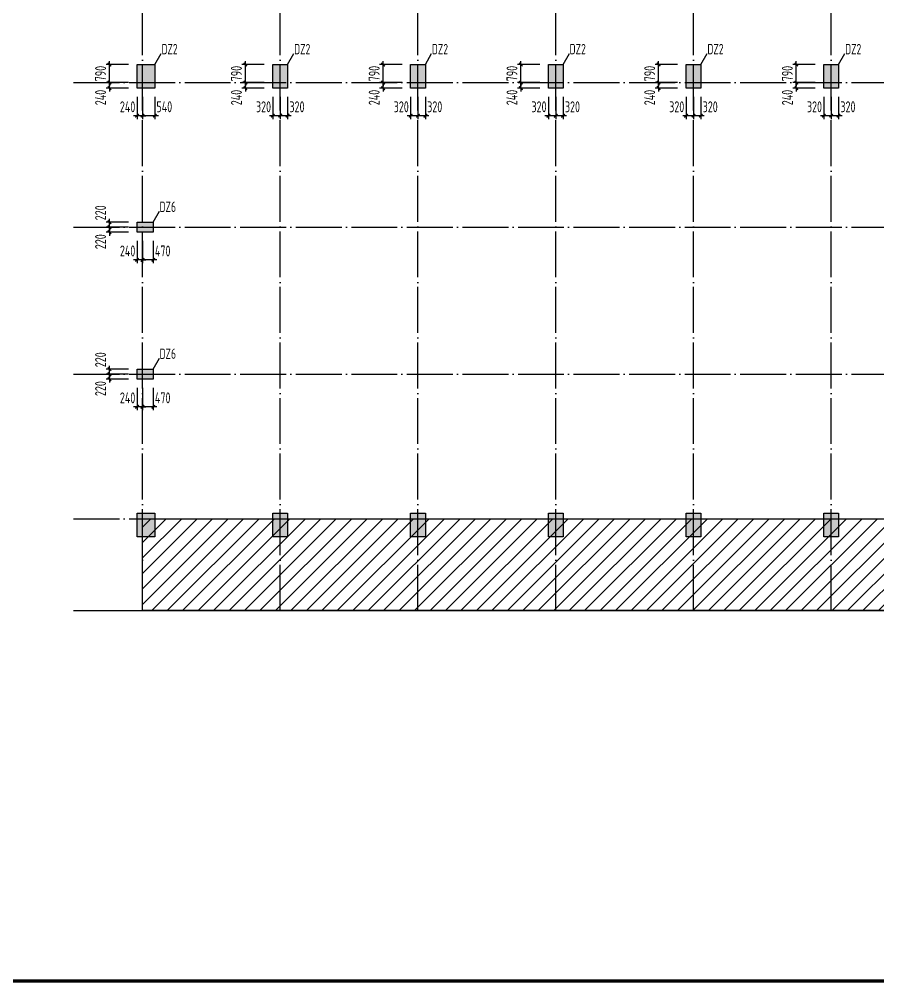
# Model space of a CAD drawing. Extents: x 2303022 to 2899168, y 17226141 to 18257813.
# Drawn here: x 2385939 to 2423333, y 17959585 to 18001556 of the extents above; entities that cross this region are included whole.
import ezdxf
from ezdxf.enums import TextEntityAlignment as Align

# ---------------------------------------------------------------- set-up
doc = ezdxf.new("R2010")
doc.units = 0
doc.header["$LTSCALE"] = 1000
doc.header["$MEASUREMENT"] = 0
doc.linetypes.add('DOTE', pattern=[2.42, 2, -0.2, 0.02, -0.2])
doc.layers.get('Defpoints').update_dxf_attribs({"color": 250})
for name, color, linetype in [('3T_WOOD', 21, 'Continuous'), ('COLU', 253, 'Continuous'), ('COLU_DIM', 3, 'Continuous'), ('COLU_HATCH', 251, 'Continuous'), ('DIM_SYMB', 165, 'Continuous'), ('DOTE', 1, 'DOTE'), ('LVTRY', 6, 'Continuous'), ('STAIR', 4, 'Continuous'), ('TK', 4, 'Continuous')]:
    doc.layers.add(name, color=color, linetype=linetype)
doc.styles.add('TSSD_Dimension', font='Tssdeng.shx', dxfattribs={"width": 0.7, "bigfont": 'hztxt.shx'})
doc.styles.add('TSSD_REIN', font='tssdeng.shx', dxfattribs={"width": 0.7, "bigfont": 'tssdchn.shx'})
doc.dimstyles.new('TSSD_150_150', dxfattribs={"dimtxt": 475, "dimasz": 150, "dimexe": 150, "dimexo": 375, "dimgap": 150, "dimtad": 1, "dimdec": 0, "dimzin": 0, "dimdsep": 46, "dimtxsty": 'TSSD_Dimension', "dimblk": 'ARCHTICK', "dimcen": 0, "dimdle": 150, "dimclrt": 7, "dimadec": 0, "dimazin": 0, "dimtfac": 1, "dimtdec": 0, "dimtix": 1, "dimtmove": 2, "dimatfit": 3, "dimfxl": 0, "dimtolj": 1, "dimtzin": 0, "dimarcsym": 0})

# ---------------------------------------------------------------- blocks, each defined once
blk = doc.blocks.new('GeYuanFrame_05228810', base_point=(20.09, 4.53))
at = {"layer": 'TK', "const_width": 1}
blk.add_lwpolyline([(45.09, 588.53), (1061.09, 588.53), (1061.09, 14.53), (45.09, 14.53)], close=True, dxfattribs=at)
blk = doc.blocks.new('_ArchTick')
at = {"color": 0, "linetype": 'ByBlock', "const_width": 0.4}
blk.add_lwpolyline([(-0.5, -0.5), (0.5, 0.5)], dxfattribs=at)
blk = doc.blocks.new('*D109')
at = {"layer": 'COLU_DIM', "color": 0, "lineweight": -2}
for p, q in [((2397307, 17998181), (2397307, 17997206)), ((2397627, 17998181), (2397627, 17997206)), ((2397777, 17997356), (2397157, 17997356))]:
    blk.add_line(p, q, dxfattribs=at)
at = {"layer": 'Defpoints', "color": 0}
for p in [(2397307, 17998556), (2397627, 17998556), (2397307, 17997356)]:
    blk.add_point(p, dxfattribs=at)
at = {"layer": 'COLU_DIM', "color": 0, "lineweight": -2, "xscale": 150, "yscale": 150, "zscale": 150, "rotation": 180}
blk.add_blockref('_ArchTick', (2397307, 17997356), dxfattribs=at)
at = {"layer": 'COLU_DIM', "color": 0, "lineweight": -2, "xscale": 150, "yscale": 150, "zscale": 150}
blk.add_blockref('_ArchTick', (2397627, 17997356), dxfattribs=at)
at = {"layer": 'COLU_DIM', "color": 7, "insert": (2398036, 17997744), "char_height": 475, "attachment_point": 5, "style": 'TSSD_Dimension'}
blk.add_mtext('\\A1;320', dxfattribs=at)
blk = doc.blocks.new('*D110')
at = {"layer": 'COLU_DIM', "color": 0, "lineweight": -2}
for p, q in [((2396987, 17998181), (2396987, 17997206)), ((2397307, 17998181), (2397307, 17997206)), ((2397457, 17997356), (2396837, 17997356))]:
    blk.add_line(p, q, dxfattribs=at)
at = {"layer": 'Defpoints', "color": 0}
for p in [(2396987, 17998556), (2397307, 17998556), (2396987, 17997356)]:
    blk.add_point(p, dxfattribs=at)
at = {"layer": 'COLU_DIM', "color": 0, "lineweight": -2, "xscale": 150, "yscale": 150, "zscale": 150, "rotation": 180}
blk.add_blockref('_ArchTick', (2396987, 17997356), dxfattribs=at)
at = {"layer": 'COLU_DIM', "color": 0, "lineweight": -2, "xscale": 150, "yscale": 150, "zscale": 150}
blk.add_blockref('_ArchTick', (2397307, 17997356), dxfattribs=at)
at = {"layer": 'COLU_DIM', "color": 7, "insert": (2396578, 17997744), "char_height": 475, "attachment_point": 5, "style": 'TSSD_Dimension'}
blk.add_mtext('\\A1;320', dxfattribs=at)
blk = doc.blocks.new('*D111')
at = {"layer": 'COLU_DIM', "color": 0, "lineweight": -2}
for p, q in [((2396612, 17998796), (2395637, 17998796)), ((2395787, 17998796), (2395787, 17998946)), ((2395787, 17998556), (2395787, 17998796)), ((2396612, 17998556), (2395637, 17998556)), ((2395787, 17998556), (2395787, 17998406))]:
    blk.add_line(p, q, dxfattribs=at)
at = {"layer": 'Defpoints', "color": 0}
for p in [(2395787, 17998796), (2396987, 17998796), (2396987, 17998556)]:
    blk.add_point(p, dxfattribs=at)
at = {"layer": 'COLU_DIM', "color": 0, "lineweight": -2, "xscale": 150, "yscale": 150, "zscale": 150}
for p, rotation in [((2395787, 17998796), 270), ((2395787, 17998556), 90)]:
    blk.add_blockref('_ArchTick', p, dxfattribs=dict(at, rotation=rotation))
at = {"layer": 'COLU_DIM', "color": 7, "insert": (2395399, 17998147), "char_height": 475, "attachment_point": 5, "rotation": 90, "style": 'TSSD_Dimension'}
blk.add_mtext('\\A1;240', dxfattribs=at)
blk = doc.blocks.new('*D112')
at = {"layer": 'COLU_DIM', "color": 0, "lineweight": -2}
for p, q in [((2396612, 17999586), (2395637, 17999586)), ((2395787, 17999586), (2395787, 17999736)), ((2395787, 17998796), (2395787, 17999586)), ((2396612, 17998796), (2395637, 17998796)), ((2395787, 17998796), (2395787, 17998646))]:
    blk.add_line(p, q, dxfattribs=at)
at = {"layer": 'Defpoints', "color": 0}
for p in [(2395787, 17999586), (2396987, 17999586), (2396987, 17998796)]:
    blk.add_point(p, dxfattribs=at)
at = {"layer": 'COLU_DIM', "color": 0, "lineweight": -2, "xscale": 150, "yscale": 150, "zscale": 150}
for p, rotation in [((2395787, 17999586), 270), ((2395787, 17998796), 90)]:
    blk.add_blockref('_ArchTick', p, dxfattribs=dict(at, rotation=rotation))
at = {"layer": 'COLU_DIM', "color": 7, "insert": (2395399, 17999191), "char_height": 475, "attachment_point": 5, "rotation": 90, "style": 'TSSD_Dimension'}
blk.add_mtext('\\A1;790', dxfattribs=at)
blk = doc.blocks.new('*D113')
at = {"layer": 'COLU_DIM', "color": 0, "lineweight": -2}
for p, q in [((2391307, 17998181), (2391307, 17997206)), ((2391847, 17998181), (2391847, 17997206)), ((2391997, 17997356), (2391157, 17997356))]:
    blk.add_line(p, q, dxfattribs=at)
at = {"layer": 'Defpoints', "color": 0}
for p in [(2391307, 17998556), (2391847, 17998556), (2391307, 17997356)]:
    blk.add_point(p, dxfattribs=at)
at = {"layer": 'COLU_DIM', "color": 0, "lineweight": -2, "xscale": 150, "yscale": 150, "zscale": 150, "rotation": 180}
blk.add_blockref('_ArchTick', (2391307, 17997356), dxfattribs=at)
at = {"layer": 'COLU_DIM', "color": 0, "lineweight": -2, "xscale": 150, "yscale": 150, "zscale": 150}
blk.add_blockref('_ArchTick', (2391847, 17997356), dxfattribs=at)
at = {"layer": 'COLU_DIM', "color": 7, "insert": (2392256, 17997744), "char_height": 475, "attachment_point": 5, "style": 'TSSD_Dimension'}
blk.add_mtext('\\A1;540', dxfattribs=at)
blk = doc.blocks.new('*D114')
at = {"layer": 'COLU_DIM', "color": 0, "lineweight": -2}
for p, q in [((2391067, 17998181), (2391067, 17997206)), ((2391307, 17998181), (2391307, 17997206)), ((2391067, 17997356), (2390917, 17997356)), ((2391307, 17997356), (2391067, 17997356)), ((2391307, 17997356), (2391457, 17997356))]:
    blk.add_line(p, q, dxfattribs=at)
at = {"layer": 'Defpoints', "color": 0}
for p in [(2391067, 17998556), (2391307, 17998556), (2391067, 17997356)]:
    blk.add_point(p, dxfattribs=at)
at = {"layer": 'COLU_DIM', "color": 0, "lineweight": -2, "xscale": 150, "yscale": 150, "zscale": 150}
blk.add_blockref('_ArchTick', (2391067, 17997356), dxfattribs=at)
at = {"layer": 'COLU_DIM', "color": 0, "lineweight": -2, "xscale": 150, "yscale": 150, "zscale": 150, "rotation": 180}
blk.add_blockref('_ArchTick', (2391307, 17997356), dxfattribs=at)
at = {"layer": 'COLU_DIM', "color": 7, "insert": (2390658, 17997744), "char_height": 475, "attachment_point": 5, "style": 'TSSD_Dimension'}
blk.add_mtext('\\A1;240', dxfattribs=at)
blk = doc.blocks.new('*D115')
at = {"layer": 'COLU_DIM', "color": 0, "lineweight": -2}
for p, q in [((2390692, 17998796), (2389717, 17998796)), ((2389867, 17998796), (2389867, 17998946)), ((2389867, 17998556), (2389867, 17998796)), ((2390692, 17998556), (2389717, 17998556)), ((2389867, 17998556), (2389867, 17998406))]:
    blk.add_line(p, q, dxfattribs=at)
at = {"layer": 'Defpoints', "color": 0}
for p in [(2389867, 17998796), (2391067, 17998796), (2391067, 17998556)]:
    blk.add_point(p, dxfattribs=at)
at = {"layer": 'COLU_DIM', "color": 0, "lineweight": -2, "xscale": 150, "yscale": 150, "zscale": 150}
for p, rotation in [((2389867, 17998796), 270), ((2389867, 17998556), 90)]:
    blk.add_blockref('_ArchTick', p, dxfattribs=dict(at, rotation=rotation))
at = {"layer": 'COLU_DIM', "color": 7, "insert": (2389479, 17998147), "char_height": 475, "attachment_point": 5, "rotation": 90, "style": 'TSSD_Dimension'}
blk.add_mtext('\\A1;240', dxfattribs=at)
blk = doc.blocks.new('*D116')
at = {"layer": 'COLU_DIM', "color": 0, "lineweight": -2}
for p, q in [((2390692, 17999586), (2389717, 17999586)), ((2389867, 17999586), (2389867, 17999736)), ((2389867, 17998796), (2389867, 17999586)), ((2390692, 17998796), (2389717, 17998796)), ((2389867, 17998796), (2389867, 17998646))]:
    blk.add_line(p, q, dxfattribs=at)
at = {"layer": 'Defpoints', "color": 0}
for p in [(2389867, 17999586), (2391067, 17999586), (2391067, 17998796)]:
    blk.add_point(p, dxfattribs=at)
at = {"layer": 'COLU_DIM', "color": 0, "lineweight": -2, "xscale": 150, "yscale": 150, "zscale": 150}
for p, rotation in [((2389867, 17999586), 270), ((2389867, 17998796), 90)]:
    blk.add_blockref('_ArchTick', p, dxfattribs=dict(at, rotation=rotation))
at = {"layer": 'COLU_DIM', "color": 7, "insert": (2389479, 17999191), "char_height": 475, "attachment_point": 5, "rotation": 90, "style": 'TSSD_Dimension'}
blk.add_mtext('\\A1;790', dxfattribs=at)
blk = doc.blocks.new('*D121')
at = {"layer": 'COLU_DIM', "color": 0, "lineweight": -2}
for p, q in [((2403307, 17998181), (2403307, 17997206)), ((2403627, 17998181), (2403627, 17997206)), ((2403777, 17997356), (2403157, 17997356))]:
    blk.add_line(p, q, dxfattribs=at)
at = {"layer": 'Defpoints', "color": 0}
for p in [(2403307, 17998556), (2403627, 17998556), (2403307, 17997356)]:
    blk.add_point(p, dxfattribs=at)
at = {"layer": 'COLU_DIM', "color": 0, "lineweight": -2, "xscale": 150, "yscale": 150, "zscale": 150, "rotation": 180}
blk.add_blockref('_ArchTick', (2403307, 17997356), dxfattribs=at)
at = {"layer": 'COLU_DIM', "color": 0, "lineweight": -2, "xscale": 150, "yscale": 150, "zscale": 150}
blk.add_blockref('_ArchTick', (2403627, 17997356), dxfattribs=at)
at = {"layer": 'COLU_DIM', "color": 7, "insert": (2404036, 17997744), "char_height": 475, "attachment_point": 5, "style": 'TSSD_Dimension'}
blk.add_mtext('\\A1;320', dxfattribs=at)
blk = doc.blocks.new('*D122')
at = {"layer": 'COLU_DIM', "color": 0, "lineweight": -2}
for p, q in [((2402987, 17998181), (2402987, 17997206)), ((2403307, 17998181), (2403307, 17997206)), ((2403457, 17997356), (2402837, 17997356))]:
    blk.add_line(p, q, dxfattribs=at)
at = {"layer": 'Defpoints', "color": 0}
for p in [(2402987, 17998556), (2403307, 17998556), (2402987, 17997356)]:
    blk.add_point(p, dxfattribs=at)
at = {"layer": 'COLU_DIM', "color": 0, "lineweight": -2, "xscale": 150, "yscale": 150, "zscale": 150, "rotation": 180}
blk.add_blockref('_ArchTick', (2402987, 17997356), dxfattribs=at)
at = {"layer": 'COLU_DIM', "color": 0, "lineweight": -2, "xscale": 150, "yscale": 150, "zscale": 150}
blk.add_blockref('_ArchTick', (2403307, 17997356), dxfattribs=at)
at = {"layer": 'COLU_DIM', "color": 7, "insert": (2402578, 17997744), "char_height": 475, "attachment_point": 5, "style": 'TSSD_Dimension'}
blk.add_mtext('\\A1;320', dxfattribs=at)
blk = doc.blocks.new('*D123')
at = {"layer": 'COLU_DIM', "color": 0, "lineweight": -2}
for p, q in [((2402612, 17998796), (2401637, 17998796)), ((2401787, 17998796), (2401787, 17998946)), ((2401787, 17998556), (2401787, 17998796)), ((2402612, 17998556), (2401637, 17998556)), ((2401787, 17998556), (2401787, 17998406))]:
    blk.add_line(p, q, dxfattribs=at)
at = {"layer": 'Defpoints', "color": 0}
for p in [(2401787, 17998796), (2402987, 17998796), (2402987, 17998556)]:
    blk.add_point(p, dxfattribs=at)
at = {"layer": 'COLU_DIM', "color": 0, "lineweight": -2, "xscale": 150, "yscale": 150, "zscale": 150}
for p, rotation in [((2401787, 17998796), 270), ((2401787, 17998556), 90)]:
    blk.add_blockref('_ArchTick', p, dxfattribs=dict(at, rotation=rotation))
at = {"layer": 'COLU_DIM', "color": 7, "insert": (2401399, 17998147), "char_height": 475, "attachment_point": 5, "rotation": 90, "style": 'TSSD_Dimension'}
blk.add_mtext('\\A1;240', dxfattribs=at)
blk = doc.blocks.new('*D124')
at = {"layer": 'COLU_DIM', "color": 0, "lineweight": -2}
for p, q in [((2402612, 17999586), (2401637, 17999586)), ((2401787, 17999586), (2401787, 17999736)), ((2401787, 17998796), (2401787, 17999586)), ((2402612, 17998796), (2401637, 17998796)), ((2401787, 17998796), (2401787, 17998646))]:
    blk.add_line(p, q, dxfattribs=at)
at = {"layer": 'Defpoints', "color": 0}
for p in [(2401787, 17999586), (2402987, 17999586), (2402987, 17998796)]:
    blk.add_point(p, dxfattribs=at)
at = {"layer": 'COLU_DIM', "color": 0, "lineweight": -2, "xscale": 150, "yscale": 150, "zscale": 150}
for p, rotation in [((2401787, 17999586), 270), ((2401787, 17998796), 90)]:
    blk.add_blockref('_ArchTick', p, dxfattribs=dict(at, rotation=rotation))
at = {"layer": 'COLU_DIM', "color": 7, "insert": (2401399, 17999191), "char_height": 475, "attachment_point": 5, "rotation": 90, "style": 'TSSD_Dimension'}
blk.add_mtext('\\A1;790', dxfattribs=at)
blk = doc.blocks.new('*D125')
at = {"layer": 'COLU_DIM', "color": 0, "lineweight": -2}
for p, q in [((2409307, 17998181), (2409307, 17997206)), ((2409627, 17998181), (2409627, 17997206)), ((2409777, 17997356), (2409157, 17997356))]:
    blk.add_line(p, q, dxfattribs=at)
at = {"layer": 'Defpoints', "color": 0}
for p in [(2409307, 17998556), (2409627, 17998556), (2409307, 17997356)]:
    blk.add_point(p, dxfattribs=at)
at = {"layer": 'COLU_DIM', "color": 0, "lineweight": -2, "xscale": 150, "yscale": 150, "zscale": 150, "rotation": 180}
blk.add_blockref('_ArchTick', (2409307, 17997356), dxfattribs=at)
at = {"layer": 'COLU_DIM', "color": 0, "lineweight": -2, "xscale": 150, "yscale": 150, "zscale": 150}
blk.add_blockref('_ArchTick', (2409627, 17997356), dxfattribs=at)
at = {"layer": 'COLU_DIM', "color": 7, "insert": (2410036, 17997744), "char_height": 475, "attachment_point": 5, "style": 'TSSD_Dimension'}
blk.add_mtext('\\A1;320', dxfattribs=at)
blk = doc.blocks.new('*D126')
at = {"layer": 'COLU_DIM', "color": 0, "lineweight": -2}
for p, q in [((2408987, 17998181), (2408987, 17997206)), ((2409307, 17998181), (2409307, 17997206)), ((2409457, 17997356), (2408837, 17997356))]:
    blk.add_line(p, q, dxfattribs=at)
at = {"layer": 'Defpoints', "color": 0}
for p in [(2408987, 17998556), (2409307, 17998556), (2408987, 17997356)]:
    blk.add_point(p, dxfattribs=at)
at = {"layer": 'COLU_DIM', "color": 0, "lineweight": -2, "xscale": 150, "yscale": 150, "zscale": 150, "rotation": 180}
blk.add_blockref('_ArchTick', (2408987, 17997356), dxfattribs=at)
at = {"layer": 'COLU_DIM', "color": 0, "lineweight": -2, "xscale": 150, "yscale": 150, "zscale": 150}
blk.add_blockref('_ArchTick', (2409307, 17997356), dxfattribs=at)
at = {"layer": 'COLU_DIM', "color": 7, "insert": (2408578, 17997744), "char_height": 475, "attachment_point": 5, "style": 'TSSD_Dimension'}
blk.add_mtext('\\A1;320', dxfattribs=at)
blk = doc.blocks.new('*D127')
at = {"layer": 'COLU_DIM', "color": 0, "lineweight": -2}
for p, q in [((2408612, 17998796), (2407637, 17998796)), ((2407787, 17998796), (2407787, 17998946)), ((2407787, 17998556), (2407787, 17998796)), ((2408612, 17998556), (2407637, 17998556)), ((2407787, 17998556), (2407787, 17998406))]:
    blk.add_line(p, q, dxfattribs=at)
at = {"layer": 'Defpoints', "color": 0}
for p in [(2407787, 17998796), (2408987, 17998796), (2408987, 17998556)]:
    blk.add_point(p, dxfattribs=at)
at = {"layer": 'COLU_DIM', "color": 0, "lineweight": -2, "xscale": 150, "yscale": 150, "zscale": 150}
for p, rotation in [((2407787, 17998796), 270), ((2407787, 17998556), 90)]:
    blk.add_blockref('_ArchTick', p, dxfattribs=dict(at, rotation=rotation))
at = {"layer": 'COLU_DIM', "color": 7, "insert": (2407399, 17998147), "char_height": 475, "attachment_point": 5, "rotation": 90, "style": 'TSSD_Dimension'}
blk.add_mtext('\\A1;240', dxfattribs=at)
blk = doc.blocks.new('*D128')
at = {"layer": 'COLU_DIM', "color": 0, "lineweight": -2}
for p, q in [((2408612, 17999586), (2407637, 17999586)), ((2407787, 17999586), (2407787, 17999736)), ((2407787, 17998796), (2407787, 17999586)), ((2408612, 17998796), (2407637, 17998796)), ((2407787, 17998796), (2407787, 17998646))]:
    blk.add_line(p, q, dxfattribs=at)
at = {"layer": 'Defpoints', "color": 0}
for p in [(2407787, 17999586), (2408987, 17999586), (2408987, 17998796)]:
    blk.add_point(p, dxfattribs=at)
at = {"layer": 'COLU_DIM', "color": 0, "lineweight": -2, "xscale": 150, "yscale": 150, "zscale": 150}
for p, rotation in [((2407787, 17999586), 270), ((2407787, 17998796), 90)]:
    blk.add_blockref('_ArchTick', p, dxfattribs=dict(at, rotation=rotation))
at = {"layer": 'COLU_DIM', "color": 7, "insert": (2407399, 17999191), "char_height": 475, "attachment_point": 5, "rotation": 90, "style": 'TSSD_Dimension'}
blk.add_mtext('\\A1;790', dxfattribs=at)
blk = doc.blocks.new('*D129')
at = {"layer": 'COLU_DIM', "color": 0, "lineweight": -2}
for p, q in [((2415307, 17998181), (2415307, 17997206)), ((2415627, 17998181), (2415627, 17997206)), ((2415777, 17997356), (2415157, 17997356))]:
    blk.add_line(p, q, dxfattribs=at)
at = {"layer": 'Defpoints', "color": 0}
for p in [(2415307, 17998556), (2415627, 17998556), (2415307, 17997356)]:
    blk.add_point(p, dxfattribs=at)
at = {"layer": 'COLU_DIM', "color": 0, "lineweight": -2, "xscale": 150, "yscale": 150, "zscale": 150, "rotation": 180}
blk.add_blockref('_ArchTick', (2415307, 17997356), dxfattribs=at)
at = {"layer": 'COLU_DIM', "color": 0, "lineweight": -2, "xscale": 150, "yscale": 150, "zscale": 150}
blk.add_blockref('_ArchTick', (2415627, 17997356), dxfattribs=at)
at = {"layer": 'COLU_DIM', "color": 7, "insert": (2416036, 17997744), "char_height": 475, "attachment_point": 5, "style": 'TSSD_Dimension'}
blk.add_mtext('\\A1;320', dxfattribs=at)
blk = doc.blocks.new('*D130')
at = {"layer": 'COLU_DIM', "color": 0, "lineweight": -2}
for p, q in [((2414987, 17998181), (2414987, 17997206)), ((2415307, 17998181), (2415307, 17997206)), ((2415457, 17997356), (2414837, 17997356))]:
    blk.add_line(p, q, dxfattribs=at)
at = {"layer": 'Defpoints', "color": 0}
for p in [(2414987, 17998556), (2415307, 17998556), (2414987, 17997356)]:
    blk.add_point(p, dxfattribs=at)
at = {"layer": 'COLU_DIM', "color": 0, "lineweight": -2, "xscale": 150, "yscale": 150, "zscale": 150, "rotation": 180}
blk.add_blockref('_ArchTick', (2414987, 17997356), dxfattribs=at)
at = {"layer": 'COLU_DIM', "color": 0, "lineweight": -2, "xscale": 150, "yscale": 150, "zscale": 150}
blk.add_blockref('_ArchTick', (2415307, 17997356), dxfattribs=at)
at = {"layer": 'COLU_DIM', "color": 7, "insert": (2414578, 17997744), "char_height": 475, "attachment_point": 5, "style": 'TSSD_Dimension'}
blk.add_mtext('\\A1;320', dxfattribs=at)
blk = doc.blocks.new('*D131')
at = {"layer": 'COLU_DIM', "color": 0, "lineweight": -2}
for p, q in [((2414612, 17998796), (2413637, 17998796)), ((2413787, 17998796), (2413787, 17998946)), ((2413787, 17998556), (2413787, 17998796)), ((2414612, 17998556), (2413637, 17998556)), ((2413787, 17998556), (2413787, 17998406))]:
    blk.add_line(p, q, dxfattribs=at)
at = {"layer": 'Defpoints', "color": 0}
for p in [(2413787, 17998796), (2414987, 17998796), (2414987, 17998556)]:
    blk.add_point(p, dxfattribs=at)
at = {"layer": 'COLU_DIM', "color": 0, "lineweight": -2, "xscale": 150, "yscale": 150, "zscale": 150}
for p, rotation in [((2413787, 17998796), 270), ((2413787, 17998556), 90)]:
    blk.add_blockref('_ArchTick', p, dxfattribs=dict(at, rotation=rotation))
at = {"layer": 'COLU_DIM', "color": 7, "insert": (2413399, 17998147), "char_height": 475, "attachment_point": 5, "rotation": 90, "style": 'TSSD_Dimension'}
blk.add_mtext('\\A1;240', dxfattribs=at)
blk = doc.blocks.new('*D132')
at = {"layer": 'COLU_DIM', "color": 0, "lineweight": -2}
for p, q in [((2414612, 17999586), (2413637, 17999586)), ((2413787, 17999586), (2413787, 17999736)), ((2413787, 17998796), (2413787, 17999586)), ((2414612, 17998796), (2413637, 17998796)), ((2413787, 17998796), (2413787, 17998646))]:
    blk.add_line(p, q, dxfattribs=at)
at = {"layer": 'Defpoints', "color": 0}
for p in [(2413787, 17999586), (2414987, 17999586), (2414987, 17998796)]:
    blk.add_point(p, dxfattribs=at)
at = {"layer": 'COLU_DIM', "color": 0, "lineweight": -2, "xscale": 150, "yscale": 150, "zscale": 150}
for p, rotation in [((2413787, 17999586), 270), ((2413787, 17998796), 90)]:
    blk.add_blockref('_ArchTick', p, dxfattribs=dict(at, rotation=rotation))
at = {"layer": 'COLU_DIM', "color": 7, "insert": (2413399, 17999191), "char_height": 475, "attachment_point": 5, "rotation": 90, "style": 'TSSD_Dimension'}
blk.add_mtext('\\A1;790', dxfattribs=at)
blk = doc.blocks.new('*D133')
at = {"layer": 'COLU_DIM', "color": 0, "lineweight": -2}
for p, q in [((2421307, 17998181), (2421307, 17997206)), ((2421627, 17998181), (2421627, 17997206)), ((2421777, 17997356), (2421157, 17997356))]:
    blk.add_line(p, q, dxfattribs=at)
at = {"layer": 'Defpoints', "color": 0}
for p in [(2421307, 17998556), (2421627, 17998556), (2421307, 17997356)]:
    blk.add_point(p, dxfattribs=at)
at = {"layer": 'COLU_DIM', "color": 0, "lineweight": -2, "xscale": 150, "yscale": 150, "zscale": 150, "rotation": 180}
blk.add_blockref('_ArchTick', (2421307, 17997356), dxfattribs=at)
at = {"layer": 'COLU_DIM', "color": 0, "lineweight": -2, "xscale": 150, "yscale": 150, "zscale": 150}
blk.add_blockref('_ArchTick', (2421627, 17997356), dxfattribs=at)
at = {"layer": 'COLU_DIM', "color": 7, "insert": (2422036, 17997744), "char_height": 475, "attachment_point": 5, "style": 'TSSD_Dimension'}
blk.add_mtext('\\A1;320', dxfattribs=at)
blk = doc.blocks.new('*D134')
at = {"layer": 'COLU_DIM', "color": 0, "lineweight": -2}
for p, q in [((2420987, 17998181), (2420987, 17997206)), ((2421307, 17998181), (2421307, 17997206)), ((2421457, 17997356), (2420837, 17997356))]:
    blk.add_line(p, q, dxfattribs=at)
at = {"layer": 'Defpoints', "color": 0}
for p in [(2420987, 17998556), (2421307, 17998556), (2420987, 17997356)]:
    blk.add_point(p, dxfattribs=at)
at = {"layer": 'COLU_DIM', "color": 0, "lineweight": -2, "xscale": 150, "yscale": 150, "zscale": 150, "rotation": 180}
blk.add_blockref('_ArchTick', (2420987, 17997356), dxfattribs=at)
at = {"layer": 'COLU_DIM', "color": 0, "lineweight": -2, "xscale": 150, "yscale": 150, "zscale": 150}
blk.add_blockref('_ArchTick', (2421307, 17997356), dxfattribs=at)
at = {"layer": 'COLU_DIM', "color": 7, "insert": (2420578, 17997744), "char_height": 475, "attachment_point": 5, "style": 'TSSD_Dimension'}
blk.add_mtext('\\A1;320', dxfattribs=at)
blk = doc.blocks.new('*D135')
at = {"layer": 'COLU_DIM', "color": 0, "lineweight": -2}
for p, q in [((2420612, 17998796), (2419637, 17998796)), ((2419787, 17998796), (2419787, 17998946)), ((2419787, 17998556), (2419787, 17998796)), ((2420612, 17998556), (2419637, 17998556)), ((2419787, 17998556), (2419787, 17998406))]:
    blk.add_line(p, q, dxfattribs=at)
at = {"layer": 'Defpoints', "color": 0}
for p in [(2419787, 17998796), (2420987, 17998796), (2420987, 17998556)]:
    blk.add_point(p, dxfattribs=at)
at = {"layer": 'COLU_DIM', "color": 0, "lineweight": -2, "xscale": 150, "yscale": 150, "zscale": 150}
for p, rotation in [((2419787, 17998796), 270), ((2419787, 17998556), 90)]:
    blk.add_blockref('_ArchTick', p, dxfattribs=dict(at, rotation=rotation))
at = {"layer": 'COLU_DIM', "color": 7, "insert": (2419399, 17998147), "char_height": 475, "attachment_point": 5, "rotation": 90, "style": 'TSSD_Dimension'}
blk.add_mtext('\\A1;240', dxfattribs=at)
blk = doc.blocks.new('*D136')
at = {"layer": 'COLU_DIM', "color": 0, "lineweight": -2}
for p, q in [((2420612, 17999586), (2419637, 17999586)), ((2419787, 17999586), (2419787, 17999736)), ((2419787, 17998796), (2419787, 17999586)), ((2420612, 17998796), (2419637, 17998796)), ((2419787, 17998796), (2419787, 17998646))]:
    blk.add_line(p, q, dxfattribs=at)
at = {"layer": 'Defpoints', "color": 0}
for p in [(2419787, 17999586), (2420987, 17999586), (2420987, 17998796)]:
    blk.add_point(p, dxfattribs=at)
at = {"layer": 'COLU_DIM', "color": 0, "lineweight": -2, "xscale": 150, "yscale": 150, "zscale": 150}
for p, rotation in [((2419787, 17999586), 270), ((2419787, 17998796), 90)]:
    blk.add_blockref('_ArchTick', p, dxfattribs=dict(at, rotation=rotation))
at = {"layer": 'COLU_DIM', "color": 7, "insert": (2419399, 17999191), "char_height": 475, "attachment_point": 5, "rotation": 90, "style": 'TSSD_Dimension'}
blk.add_mtext('\\A1;790', dxfattribs=at)
blk = doc.blocks.new('qw342q321321321')
at = {"layer": 'COLU_HATCH'}
for points in [[(2391067, 17998556), (2391067, 17999586), (2391847, 17999586), (2391847, 17998556)], [(2396987, 17998556), (2396987, 17999586), (2397627, 17999586), (2397627, 17998556)], [(2402987, 17998556), (2402987, 17999586), (2403627, 17999586), (2403627, 17998556)], [(2408987, 17998556), (2408987, 17999586), (2409627, 17999586), (2409627, 17998556)], [(2414987, 17998556), (2414987, 17999586), (2415627, 17999586), (2415627, 17998556)], [(2420987, 17998556), (2420987, 17999586), (2421627, 17999586), (2421627, 17998556)]]:
    blk.add_hatch(color=256, dxfattribs=at).paths.add_polyline_path(points)
at = {"layer": 'COLU'}
for points in [[(2391067, 17998556), (2391067, 17999586), (2391847, 17999586), (2391847, 17998556)], [(2396987, 17998556), (2396987, 17999586), (2397627, 17999586), (2397627, 17998556)], [(2402987, 17998556), (2402987, 17999586), (2403627, 17999586), (2403627, 17998556)], [(2408987, 17998556), (2408987, 17999586), (2409627, 17999586), (2409627, 17998556)], [(2414987, 17998556), (2414987, 17999586), (2415627, 17999586), (2415627, 17998556)], [(2420987, 17998556), (2420987, 17999586), (2421627, 17999586), (2421627, 17998556)]]:
    blk.add_lwpolyline(points, close=True, dxfattribs=at)
blk = doc.blocks.new('*D294')
at = {"layer": 'COLU_DIM', "color": 0, "lineweight": -2}
for p, q in [((2391307, 17991901), (2391307, 17990926)), ((2391777, 17991901), (2391777, 17990926)), ((2391927, 17991076), (2391157, 17991076))]:
    blk.add_line(p, q, dxfattribs=at)
at = {"layer": 'Defpoints', "color": 0}
for p in [(2391307, 17992276), (2391777, 17992276), (2391307, 17991076)]:
    blk.add_point(p, dxfattribs=at)
at = {"layer": 'COLU_DIM', "color": 0, "lineweight": -2, "xscale": 150, "yscale": 150, "zscale": 150, "rotation": 180}
blk.add_blockref('_ArchTick', (2391307, 17991076), dxfattribs=at)
at = {"layer": 'COLU_DIM', "color": 0, "lineweight": -2, "xscale": 150, "yscale": 150, "zscale": 150}
blk.add_blockref('_ArchTick', (2391777, 17991076), dxfattribs=at)
at = {"layer": 'COLU_DIM', "color": 7, "insert": (2392186, 17991464), "char_height": 475, "attachment_point": 5, "style": 'TSSD_Dimension'}
blk.add_mtext('\\A1;470', dxfattribs=at)
blk = doc.blocks.new('*D295')
at = {"layer": 'COLU_DIM', "color": 0, "lineweight": -2}
for p, q in [((2391067, 17991901), (2391067, 17990926)), ((2391307, 17991901), (2391307, 17990926)), ((2391067, 17991076), (2390917, 17991076)), ((2391307, 17991076), (2391067, 17991076)), ((2391307, 17991076), (2391457, 17991076))]:
    blk.add_line(p, q, dxfattribs=at)
at = {"layer": 'Defpoints', "color": 0}
for p in [(2391067, 17992276), (2391307, 17992276), (2391067, 17991076)]:
    blk.add_point(p, dxfattribs=at)
at = {"layer": 'COLU_DIM', "color": 0, "lineweight": -2, "xscale": 150, "yscale": 150, "zscale": 150}
blk.add_blockref('_ArchTick', (2391067, 17991076), dxfattribs=at)
at = {"layer": 'COLU_DIM', "color": 0, "lineweight": -2, "xscale": 150, "yscale": 150, "zscale": 150, "rotation": 180}
blk.add_blockref('_ArchTick', (2391307, 17991076), dxfattribs=at)
at = {"layer": 'COLU_DIM', "color": 7, "insert": (2390658, 17991464), "char_height": 475, "attachment_point": 5, "style": 'TSSD_Dimension'}
blk.add_mtext('\\A1;240', dxfattribs=at)
blk = doc.blocks.new('*D296')
at = {"layer": 'COLU_DIM', "color": 0, "lineweight": -2}
for p, q in [((2390692, 17992496), (2389717, 17992496)), ((2389867, 17992496), (2389867, 17992646)), ((2389867, 17992276), (2389867, 17992496)), ((2390692, 17992276), (2389717, 17992276)), ((2389867, 17992276), (2389867, 17992126))]:
    blk.add_line(p, q, dxfattribs=at)
at = {"layer": 'Defpoints', "color": 0}
for p in [(2389867, 17992496), (2391067, 17992496), (2391067, 17992276)]:
    blk.add_point(p, dxfattribs=at)
at = {"layer": 'COLU_DIM', "color": 0, "lineweight": -2, "xscale": 150, "yscale": 150, "zscale": 150}
for p, rotation in [((2389867, 17992496), 270), ((2389867, 17992276), 90)]:
    blk.add_blockref('_ArchTick', p, dxfattribs=dict(at, rotation=rotation))
at = {"layer": 'COLU_DIM', "color": 7, "insert": (2389479, 17991867), "char_height": 475, "attachment_point": 5, "rotation": 90, "style": 'TSSD_Dimension'}
blk.add_mtext('\\A1;220', dxfattribs=at)
blk = doc.blocks.new('*D297')
at = {"layer": 'COLU_DIM', "color": 0, "lineweight": -2}
for p, q in [((2389867, 17992716), (2389867, 17992866)), ((2390692, 17992716), (2389717, 17992716)), ((2390692, 17992496), (2389717, 17992496)), ((2389867, 17992496), (2389867, 17992716)), ((2389867, 17992496), (2389867, 17992346))]:
    blk.add_line(p, q, dxfattribs=at)
at = {"layer": 'Defpoints', "color": 0}
for p in [(2389867, 17992716), (2391067, 17992716), (2391067, 17992496)]:
    blk.add_point(p, dxfattribs=at)
at = {"layer": 'COLU_DIM', "color": 0, "lineweight": -2, "xscale": 150, "yscale": 150, "zscale": 150}
for p, rotation in [((2389867, 17992716), 270), ((2389867, 17992496), 90)]:
    blk.add_blockref('_ArchTick', p, dxfattribs=dict(at, rotation=rotation))
at = {"layer": 'COLU_DIM', "color": 7, "insert": (2389479, 17993125), "char_height": 475, "attachment_point": 5, "rotation": 90, "style": 'TSSD_Dimension'}
blk.add_mtext('\\A1;220', dxfattribs=at)
blk = doc.blocks.new('*D298')
at = {"layer": 'COLU_DIM', "color": 0, "lineweight": -2}
for p, q in [((2391307, 17985501), (2391307, 17984526)), ((2391777, 17985501), (2391777, 17984526)), ((2391927, 17984676), (2391157, 17984676))]:
    blk.add_line(p, q, dxfattribs=at)
at = {"layer": 'Defpoints', "color": 0}
for p in [(2391307, 17985876), (2391777, 17985876), (2391307, 17984676)]:
    blk.add_point(p, dxfattribs=at)
at = {"layer": 'COLU_DIM', "color": 0, "lineweight": -2, "xscale": 150, "yscale": 150, "zscale": 150, "rotation": 180}
blk.add_blockref('_ArchTick', (2391307, 17984676), dxfattribs=at)
at = {"layer": 'COLU_DIM', "color": 0, "lineweight": -2, "xscale": 150, "yscale": 150, "zscale": 150}
blk.add_blockref('_ArchTick', (2391777, 17984676), dxfattribs=at)
at = {"layer": 'COLU_DIM', "color": 7, "insert": (2392186, 17985064), "char_height": 475, "attachment_point": 5, "style": 'TSSD_Dimension'}
blk.add_mtext('\\A1;470', dxfattribs=at)
blk = doc.blocks.new('*D299')
at = {"layer": 'COLU_DIM', "color": 0, "lineweight": -2}
for p, q in [((2391067, 17985501), (2391067, 17984526)), ((2391307, 17985501), (2391307, 17984526)), ((2391067, 17984676), (2390917, 17984676)), ((2391307, 17984676), (2391067, 17984676)), ((2391307, 17984676), (2391457, 17984676))]:
    blk.add_line(p, q, dxfattribs=at)
at = {"layer": 'Defpoints', "color": 0}
for p in [(2391067, 17985876), (2391307, 17985876), (2391067, 17984676)]:
    blk.add_point(p, dxfattribs=at)
at = {"layer": 'COLU_DIM', "color": 0, "lineweight": -2, "xscale": 150, "yscale": 150, "zscale": 150}
blk.add_blockref('_ArchTick', (2391067, 17984676), dxfattribs=at)
at = {"layer": 'COLU_DIM', "color": 0, "lineweight": -2, "xscale": 150, "yscale": 150, "zscale": 150, "rotation": 180}
blk.add_blockref('_ArchTick', (2391307, 17984676), dxfattribs=at)
at = {"layer": 'COLU_DIM', "color": 7, "insert": (2390658, 17985064), "char_height": 475, "attachment_point": 5, "style": 'TSSD_Dimension'}
blk.add_mtext('\\A1;240', dxfattribs=at)
blk = doc.blocks.new('*D300')
at = {"layer": 'COLU_DIM', "color": 0, "lineweight": -2}
for p, q in [((2390692, 17986096), (2389717, 17986096)), ((2389867, 17986096), (2389867, 17986246)), ((2389867, 17985876), (2389867, 17986096)), ((2390692, 17985876), (2389717, 17985876)), ((2389867, 17985876), (2389867, 17985726))]:
    blk.add_line(p, q, dxfattribs=at)
at = {"layer": 'Defpoints', "color": 0}
for p in [(2389867, 17986096), (2391067, 17986096), (2391067, 17985876)]:
    blk.add_point(p, dxfattribs=at)
at = {"layer": 'COLU_DIM', "color": 0, "lineweight": -2, "xscale": 150, "yscale": 150, "zscale": 150}
for p, rotation in [((2389867, 17986096), 270), ((2389867, 17985876), 90)]:
    blk.add_blockref('_ArchTick', p, dxfattribs=dict(at, rotation=rotation))
at = {"layer": 'COLU_DIM', "color": 7, "insert": (2389479, 17985467), "char_height": 475, "attachment_point": 5, "rotation": 90, "style": 'TSSD_Dimension'}
blk.add_mtext('\\A1;220', dxfattribs=at)
blk = doc.blocks.new('*D301')
at = {"layer": 'COLU_DIM', "color": 0, "lineweight": -2}
for p, q in [((2390692, 17986316), (2389717, 17986316)), ((2390692, 17986096), (2389717, 17986096)), ((2389867, 17986316), (2389867, 17986466)), ((2389867, 17986096), (2389867, 17986316)), ((2389867, 17986096), (2389867, 17985946))]:
    blk.add_line(p, q, dxfattribs=at)
at = {"layer": 'Defpoints', "color": 0}
for p in [(2389867, 17986316), (2391067, 17986316), (2391067, 17986096)]:
    blk.add_point(p, dxfattribs=at)
at = {"layer": 'COLU_DIM', "color": 0, "lineweight": -2, "xscale": 150, "yscale": 150, "zscale": 150}
for p, rotation in [((2389867, 17986316), 270), ((2389867, 17986096), 90)]:
    blk.add_blockref('_ArchTick', p, dxfattribs=dict(at, rotation=rotation))
at = {"layer": 'COLU_DIM', "color": 7, "insert": (2389479, 17986725), "char_height": 475, "attachment_point": 5, "rotation": 90, "style": 'TSSD_Dimension'}
blk.add_mtext('\\A1;220', dxfattribs=at)

msp = doc.modelspace()

# ---------------------------------------------------------------- hatches: boundary and pattern name
h = msp.add_hatch()
h.set_pattern_fill('ANSI31', color=250, scale=300, style=0)
h.set_pattern_definition([(45, (310515.06, -907007.16), (-336.759605, 336.759605), [])])
h.paths.add_polyline_path([(2499307, 17979796.1), (2391307, 17979796.1), (2391307, 17975796.1), (2445193.5, 17975796.1), (2445269.9, 17976006.1), (2445344, 17975586.1), (2445418.5, 17975796.1), (2499307, 17975796.1)])
h.paths.add_polyline_path([(2444099.8, 17977374), (2444855.9, 17977374), (2444855.9, 17978621.5), (2444099.8, 17978621.5)], flags=24)
h.paths.add_polyline_path([(2442726.4, 17977350.3), (2444528, 17977350.3), (2444528, 17978671.8), (2442726.4, 17978671.8)], flags=24)
h.paths.add_polyline_path([(2441718, 17977374), (2443154.6, 17977374), (2443154.6, 17978621.5), (2441718, 17978621.5)], flags=24)
h.paths.add_polyline_path([(2440339.9, 17977334.2), (2442150.9, 17977334.2), (2442150.9, 17978684.2), (2440339.9, 17978684.2)], flags=24)
at = {"layer": 'COLU_HATCH'}
for points in [[(2391067, 17992276.1), (2391067, 17992716.1), (2391777, 17992716.1), (2391777, 17992276.1)], [(2391067, 17985876.1), (2391067, 17986316.1), (2391777, 17986316.1), (2391777, 17985876.1)]]:
    msp.add_hatch(color=256, dxfattribs=at).paths.add_polyline_path(points)

# ---------------------------------------------------------------- linework, layer by layer
at = {"layer": 'COLU'}
for points in [[(2391067, 17992276.1), (2391067, 17992716.1), (2391777, 17992716.1), (2391777, 17992276.1)], [(2391067, 17985876.1), (2391067, 17986316.1), (2391777, 17986316.1), (2391777, 17985876.1)]]:
    msp.add_lwpolyline(points, close=True, dxfattribs=at)
at = {"layer": 'DIM_SYMB', "color": 150}
msp.add_lwpolyline([(2391307, 17979790.1), (2499547, 17979790.1), (2499547, 17975796.1), (2391307, 17975796.1)], close=True, dxfattribs=at)
msp.add_lwpolyline([(2388307, 17975796.1), (2445193.5, 17975796.1), (2445269.9, 17976006.1), (2445344, 17975586.1), (2445418.5, 17975796.1), (2502307, 17975796.1)], dxfattribs=at)
at = {"layer": 'DOTE'}
for p, q in [((2391307, 17975796.1), (2391307, 18039796.1)), ((2397307, 17975796.1), (2397307, 18039796.1)), ((2403307, 17975796.1), (2403307, 18039796.1)), ((2409307, 17975796.1), (2409307, 18039796.1)), ((2415307, 17975796.1), (2415307, 18039796.1)), ((2421307, 17975796.1), (2421307, 18039796.1)), ((2388307, 17998796.1), (2502307, 17998796.1)), ((2388307, 17992496.1), (2502307, 17992496.1)), ((2388307, 17986096.1), (2502307, 17986096.1)), ((2388307, 17979796.1), (2502307, 17979796.1))]:
    msp.add_line(p, q, dxfattribs=at)
at = {"layer": 'STAIR'}
for p, q in [((2391847, 17999586.1), (2392120, 18000061.9)), ((2397627, 17999586.1), (2397900, 18000061.9)), ((2403627, 17999586.1), (2403900, 18000061.9)), ((2409627, 17999586.1), (2409900, 18000061.9)), ((2415627, 17999586.1), (2415900, 18000061.9)), ((2421627, 17999586.1), (2421900, 18000061.9)), ((2391777, 17992716.1), (2392050, 17993191.9)), ((2391777, 17986316.1), (2392050, 17986791.9))]:
    msp.add_line(p, q, dxfattribs=at)

# ---------------------------------------------------------------- block references
at = {"layer": '3T_WOOD', "xscale": 150, "yscale": 150, "zscale": 150}
msp.add_blockref('GeYuanFrame_05228810', (2372197.2, 17958159.9), dxfattribs=at)
at = {"layer": 'LVTRY'}
for p in [(0, 0), (0, -19550)]:
    msp.add_blockref('qw342q321321321', p, dxfattribs=at)

# ---------------------------------------------------------------- texts
at = {"layer": 'STAIR', "style": 'TSSD_REIN', "width": 0.7}
for s, p in [('DZ2', (2392835.7, 18000032.7)), ('DZ2', (2398615.7, 18000032.7)), ('DZ2', (2404615.7, 18000032.7)), ('DZ2', (2410615.7, 18000032.7)), ('DZ2', (2416615.7, 18000032.7)), ('DZ2', (2422615.7, 18000032.7)), ('DZ6', (2392765.7, 17993162.7)), ('DZ6', (2392765.7, 17986762.7))]:
    msp.add_text(s, height=450, dxfattribs=at).set_placement(p, align=Align.RIGHT)

# ---------------------------------------------------------------- dimensions: what is measured, and where the dimension line sits
at = {"layer": 'COLU_DIM'}
for base, p1, p2, picture, middle in [((2389867, 17999586.1), (2391067, 17998796.1), (2391067, 17999586.1), '*D116', (2389479.5, 17999191.1)), ((2395787, 17999586.1), (2396987, 17998796.1), (2396987, 17999586.1), '*D112', (2395399.5, 17999191.1)), ((2401787, 17999586.1), (2402987, 17998796.1), (2402987, 17999586.1), '*D124', (2401399.5, 17999191.1)), ((2407787, 17999586.1), (2408987, 17998796.1), (2408987, 17999586.1), '*D128', (2407399.5, 17999191.1)), ((2413787, 17999586.1), (2414987, 17998796.1), (2414987, 17999586.1), '*D132', (2413399.5, 17999191.1)), ((2419787, 17999586.1), (2420987, 17998796.1), (2420987, 17999586.1), '*D136', (2419399.5, 17999191.1))]:
    dim = msp.add_linear_dim(base=base, p1=p1, p2=p2, angle=90, dimstyle='TSSD_150_150', dxfattribs=at)
    dim.commit()
    dim.dimension.update_dxf_attribs({"geometry": picture, "text_midpoint": middle})
for base, p1, p2, angle, picture, middle in [((2389867, 17998796.1), (2391067, 17998556.1), (2391067, 17998796.1), 90, '*D115', (2389479.5, 17998147.4)), ((2395787, 17998796.1), (2396987, 17998556.1), (2396987, 17998796.1), 90, '*D111', (2395399.5, 17998147.4)), ((2401787, 17998796.1), (2402987, 17998556.1), (2402987, 17998796.1), 90, '*D123', (2401399.5, 17998147.4)), ((2407787, 17998796.1), (2408987, 17998556.1), (2408987, 17998796.1), 90, '*D127', (2407399.5, 17998147.4)), ((2413787, 17998796.1), (2414987, 17998556.1), (2414987, 17998796.1), 90, '*D131', (2413399.5, 17998147.4)), ((2419787, 17998796.1), (2420987, 17998556.1), (2420987, 17998796.1), 90, '*D135', (2419399.5, 17998147.4)), ((2391067, 17997356.1), (2391307, 17998556.1), (2391067, 17998556.1), 180, '*D114', (2390658.3, 17997743.6)), ((2391307, 17997356.1), (2391847, 17998556.1), (2391307, 17998556.1), 180, '*D113', (2392255.6, 17997743.6)), ((2396987, 17997356.1), (2397307, 17998556.1), (2396987, 17998556.1), 180, '*D110', (2396578.3, 17997743.6)), ((2397307, 17997356.1), (2397627, 17998556.1), (2397307, 17998556.1), 180, '*D109', (2398035.6, 17997743.6)), ((2402987, 17997356.1), (2403307, 17998556.1), (2402987, 17998556.1), 180, '*D122', (2402578.3, 17997743.6)), ((2403307, 17997356.1), (2403627, 17998556.1), (2403307, 17998556.1), 180, '*D121', (2404035.6, 17997743.6)), ((2408987, 17997356.1), (2409307, 17998556.1), (2408987, 17998556.1), 180, '*D126', (2408578.3, 17997743.6)), ((2409307, 17997356.1), (2409627, 17998556.1), (2409307, 17998556.1), 180, '*D125', (2410035.6, 17997743.6)), ((2414987, 17997356.1), (2415307, 17998556.1), (2414987, 17998556.1), 180, '*D130', (2414578.3, 17997743.6)), ((2415307, 17997356.1), (2415627, 17998556.1), (2415307, 17998556.1), 180, '*D129', (2416035.6, 17997743.6)), ((2420987, 17997356.1), (2421307, 17998556.1), (2420987, 17998556.1), 180, '*D134', (2420578.3, 17997743.6)), ((2421307, 17997356.1), (2421627, 17998556.1), (2421307, 17998556.1), 180, '*D133', (2422035.6, 17997743.6)), ((2389867, 17992716.1), (2391067, 17992496.1), (2391067, 17992716.1), 90, '*D297', (2389479.5, 17993124.7)), ((2389867, 17992496.1), (2391067, 17992276.1), (2391067, 17992496.1), 90, '*D296', (2389479.5, 17991867.4)), ((2391067, 17991076.1), (2391307, 17992276.1), (2391067, 17992276.1), 180, '*D295', (2390658.3, 17991463.6)), ((2391307, 17991076.1), (2391777, 17992276.1), (2391307, 17992276.1), 180, '*D294', (2392185.6, 17991463.6)), ((2389867, 17986316.1), (2391067, 17986096.1), (2391067, 17986316.1), 90, '*D301', (2389479.5, 17986724.7)), ((2389867, 17986096.1), (2391067, 17985876.1), (2391067, 17986096.1), 90, '*D300', (2389479.5, 17985467.4)), ((2391067, 17984676.1), (2391307, 17985876.1), (2391067, 17985876.1), 180, '*D299', (2390658.3, 17985063.6)), ((2391307, 17984676.1), (2391777, 17985876.1), (2391307, 17985876.1), 180, '*D298', (2392185.6, 17985063.6))]:
    dim = msp.add_linear_dim(base=base, p1=p1, p2=p2, angle=angle, dimstyle='TSSD_150_150', dxfattribs=at)
    dim.commit()
    dim.dimension.update_dxf_attribs({"geometry": picture, "text_midpoint": middle, "dimtype": 128})

doc.saveas('drawing.dxf')
